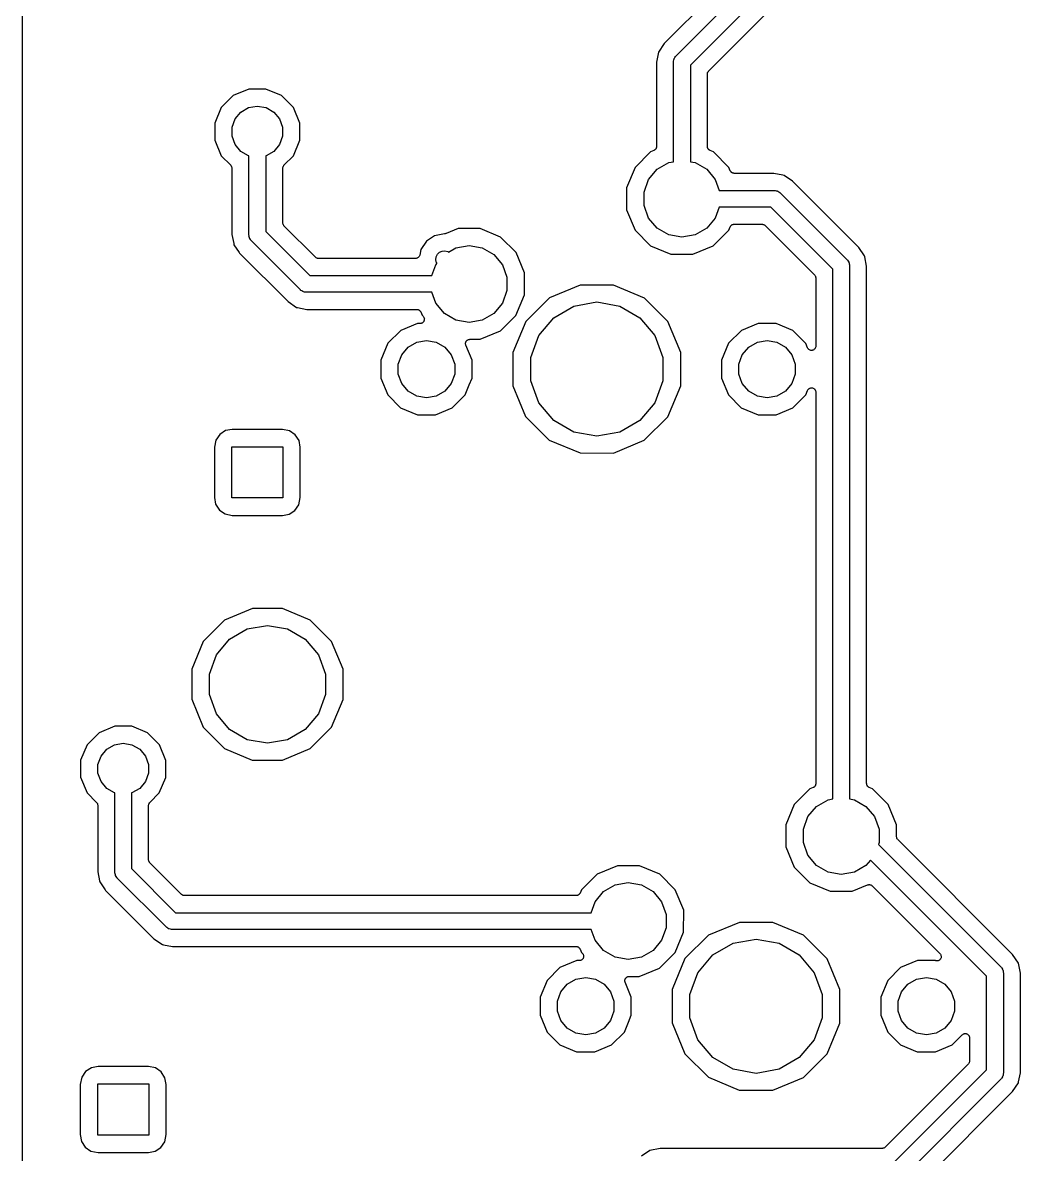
# Model space of a CAD drawing. Extents: x 30 to 169, y -146 to -30.
# Drawn here: x 30 to 59.76, y -121.42 to -87.67 of the extents above; entities that cross this region are included whole.
import ezdxf

# ---------------------------------------------------------------- set-up
doc = ezdxf.new("R2010")
doc.units = 0
doc.header["$MEASUREMENT"] = 0
doc.layers.add('BLACK', color=7, linetype='CONTINUOUS')

msp = doc.modelspace()

# ---------------------------------------------------------------- linework, layer by layer
at = {"layer": 'Black'}
for p, q in [((30, -91.1967), (30, -81.318)), ((51.2048, -86.2232), (49.1379, -88.2902)), ((49.4882, -88.6582), (51.75, -86.3964)), ((52.1768, -86.6768), (49.915, -88.9386)), ((50.4602, -89.1118), (52.5271, -87.0448)), ((49.1379, -88.2902), (48.967, -88.5459)), ((48.967, -88.5459), (48.907, -88.8475)), ((49.4244, -88.7817), (49.4301, -88.7495)), ((49.4301, -88.7495), (49.4356, -88.74)), ((49.4356, -88.74), (49.4384, -88.7293)), ((49.4384, -88.7293), (49.4572, -88.7026)), ((49.4572, -88.7026), (49.4735, -88.6743)), ((49.4735, -88.6743), (49.4819, -88.6672)), ((49.4819, -88.6672), (49.4882, -88.6582)), ((48.907, -88.8475), (48.907, -91.3619)), ((49.415, -88.835), (49.4169, -88.8242)), ((49.415, -91.8167), (49.415, -88.835)), ((49.416, -88.8132), (49.4244, -88.7817)), ((49.4169, -88.8242), (49.416, -88.8132)), ((49.915, -88.9386), (49.915, -91.8167)), ((50.423, -89.2016), (50.424, -89.1961)), ((50.423, -91.1967), (50.423, -89.2016)), ((50.4235, -89.1905), (50.4278, -89.1745)), ((50.424, -89.1961), (50.4235, -89.1905)), ((50.4278, -89.1745), (50.4307, -89.1581)), ((50.4307, -89.1581), (50.4335, -89.1533)), ((50.4335, -89.1533), (50.4349, -89.1479)), ((50.4349, -89.1479), (50.4444, -89.1343)), ((50.4444, -89.1343), (50.4527, -89.1199)), ((50.4527, -89.1199), (50.457, -89.1164)), ((50.457, -89.1164), (50.4602, -89.1118)), ((36.7485, -89.6498), (36.2815, -89.8427)), ((37.2537, -89.6502), (36.7485, -89.6498)), ((37.7203, -89.844), (37.2537, -89.6502)), ((36.2815, -89.8427), (35.924, -90.1997)), ((38.0773, -90.2015), (37.7203, -89.844)), ((35.924, -90.1997), (35.7302, -90.6663)), ((36.3376, -90.5375), (36.5083, -90.334)), ((36.5083, -90.334), (36.7384, -90.2012)), ((36.7384, -90.2012), (37, -90.1551)), ((37, -90.1551), (37.2616, -90.2012)), ((37.2616, -90.2012), (37.4917, -90.334)), ((37.4917, -90.334), (37.6624, -90.5375)), ((38.2702, -90.6685), (38.0773, -90.2015)), ((35.7302, -90.6663), (35.7298, -91.1715)), ((36.2467, -90.7872), (36.3376, -90.5375)), ((36.2467, -91.0528), (36.2467, -90.7872)), ((37.6624, -90.5375), (37.7533, -90.7872)), ((37.7533, -90.7872), (37.7533, -91.0528)), ((38.2698, -91.1737), (38.2702, -90.6685)), ((36.3376, -91.3025), (36.2467, -91.0528)), ((37.7533, -91.0528), (37.6624, -91.3025)), ((30, -100.318), (30, -91.1967)), ((35.7298, -91.1715), (35.9227, -91.6385)), ((36.5083, -91.506), (36.3376, -91.3025)), ((37.6624, -91.3025), (37.4917, -91.506)), ((38.076, -91.6403), (38.2698, -91.1737)), ((48.8657, -91.4556), (48.8541, -91.463)), ((48.8708, -91.4489), (48.8657, -91.4556)), ((48.8773, -91.4435), (48.8708, -91.4489)), ((48.8842, -91.4316), (48.8773, -91.4435)), ((48.8926, -91.4206), (48.8842, -91.4316)), ((48.8951, -91.4126), (48.8926, -91.4206)), ((48.8993, -91.4053), (48.8951, -91.4126)), ((48.9017, -91.3917), (48.8993, -91.4053)), ((48.9059, -91.3786), (48.9017, -91.3917)), ((48.907, -91.3619), (48.9055, -91.3702)), ((48.9055, -91.3702), (48.9059, -91.3786)), ((50.423, -91.3623), (50.423, -91.1967)), ((50.4244, -91.3705), (50.423, -91.3623)), ((50.4241, -91.3788), (50.4244, -91.3705)), ((50.4282, -91.392), (50.4241, -91.3788)), ((50.4307, -91.4057), (50.4282, -91.392)), ((50.4348, -91.4129), (50.4307, -91.4057)), ((50.4373, -91.4208), (50.4348, -91.4129)), ((50.4458, -91.4319), (50.4373, -91.4208)), ((50.4527, -91.4439), (50.4458, -91.4319)), ((50.4591, -91.4493), (50.4527, -91.4439)), ((50.4641, -91.4559), (50.4591, -91.4493)), ((50.4758, -91.4633), (50.4641, -91.4559)), ((35.9227, -91.6385), (36.2049, -91.9211)), ((36.7384, -91.6388), (36.5083, -91.506)), ((36.75, -91.6408), (36.7384, -91.6388)), ((36.75, -94), (36.75, -91.6408)), ((37.2616, -91.6388), (37.25, -91.6408)), ((37.25, -91.6408), (37.25, -93.8964)), ((37.4917, -91.506), (37.2616, -91.6388)), ((37.7953, -91.9206), (38.076, -91.6403)), ((48.731, -91.5195), (48.2662, -91.9836)), ((48.8285, -91.4793), (48.731, -91.5195)), ((48.8356, -91.4747), (48.8285, -91.4793)), ((48.8435, -91.4719), (48.8356, -91.4747)), ((48.8541, -91.463), (48.8435, -91.4719)), ((50.4865, -91.4723), (50.4758, -91.4633)), ((50.4943, -91.4751), (50.4865, -91.4723)), ((50.5013, -91.4796), (50.4943, -91.4751)), ((50.6014, -91.5212), (50.5013, -91.4796)), ((51.0655, -91.986), (50.6014, -91.5212)), ((36.2049, -91.9211), (36.2081, -91.9256)), ((36.2081, -91.9256), (36.2123, -91.9292)), ((36.2123, -91.9292), (36.2206, -91.9436)), ((36.2206, -91.9436), (36.2301, -91.9573)), ((36.2301, -91.9573), (36.2316, -91.9626)), ((36.2316, -91.9626), (36.2343, -91.9674)), ((36.2343, -91.9674), (36.2372, -91.9838)), ((36.2372, -91.9838), (36.2415, -91.9999)), ((36.2415, -91.9999), (36.241, -92.0054)), ((36.241, -92.0054), (36.242, -92.0108)), ((36.242, -92.0108), (36.242, -93.9875)), ((37.758, -92.0105), (37.759, -92.0049)), ((37.758, -93.6334), (37.758, -92.0105)), ((37.7585, -91.9993), (37.7628, -91.9833)), ((37.759, -92.0049), (37.7585, -91.9993)), ((37.7628, -91.9833), (37.7657, -91.967)), ((37.7657, -91.967), (37.7685, -91.9622)), ((37.7685, -91.9622), (37.7699, -91.9567)), ((37.7699, -91.9567), (37.7794, -91.9432)), ((37.7794, -91.9432), (37.7877, -91.9288)), ((37.7877, -91.9288), (37.792, -91.9252)), ((37.792, -91.9252), (37.7953, -91.9206)), ((48.2662, -91.9836), (48.0143, -92.5902)), ((48.6714, -92.3463), (48.9275, -92.0411)), ((48.9275, -92.0411), (49.2726, -91.8418)), ((49.2726, -91.8418), (49.415, -91.8167)), ((49.915, -91.8167), (50.0574, -91.8418)), ((50.0574, -91.8418), (50.4025, -92.0411)), ((50.4025, -92.0411), (50.6586, -92.3463)), ((51.1057, -92.0835), (51.0655, -91.986)), ((51.1103, -92.0906), (51.1057, -92.0835)), ((51.1131, -92.0985), (51.1103, -92.0906)), ((51.122, -92.1091), (51.1131, -92.0985)), ((51.1294, -92.1207), (51.122, -92.1091)), ((51.1361, -92.1258), (51.1294, -92.1207)), ((51.1415, -92.1323), (51.1361, -92.1258)), ((51.1534, -92.1392), (51.1415, -92.1323)), ((48.5351, -92.7208), (48.6714, -92.3463)), ((50.6586, -92.3463), (50.7765, -92.67)), ((51.1644, -92.1476), (51.1534, -92.1392)), ((51.1724, -92.1501), (51.1644, -92.1476)), ((51.1797, -92.1543), (51.1724, -92.1501)), ((51.1933, -92.1567), (51.1797, -92.1543)), ((51.2064, -92.1609), (51.1933, -92.1567)), ((51.2148, -92.1605), (51.2064, -92.1609)), ((51.2231, -92.162), (51.2148, -92.1605)), ((52.4075, -92.162), (51.2231, -92.162)), ((52.6777, -92.2157), (52.4075, -92.162)), ((52.7091, -92.222), (52.6777, -92.2157)), ((52.6777, -92.2157), (52.6777, -92.2157)), ((52.9648, -92.3929), (52.7091, -92.222)), ((54.9421, -94.3702), (52.9648, -92.3929)), ((48.0143, -92.5902), (48.0137, -93.247)), ((48.5351, -93.1192), (48.5351, -92.7208)), ((50.7765, -92.67), (52.42, -92.67)), ((52.42, -92.67), (52.4308, -92.6719)), ((52.4308, -92.6719), (52.4418, -92.671)), ((52.4418, -92.671), (52.4733, -92.6794)), ((52.4733, -92.6794), (52.5055, -92.6851)), ((52.5055, -92.6851), (52.515, -92.6906)), ((52.515, -92.6906), (52.5257, -92.6934)), ((52.5257, -92.6934), (52.5524, -92.7122)), ((52.5524, -92.7122), (52.5807, -92.7285)), ((52.5807, -92.7285), (52.5878, -92.7369)), ((52.5878, -92.7369), (52.5968, -92.7432)), ((52.5968, -92.7432), (54.5918, -94.7382)), ((48.6714, -93.4937), (48.5351, -93.1192)), ((48.0137, -93.247), (48.2645, -93.854)), ((50.7765, -93.17), (50.6586, -93.4937)), ((52.3164, -93.17), (50.7765, -93.17)), ((54.165, -95.0186), (52.3164, -93.17)), ((37.759, -93.6389), (37.758, -93.6334)), ((37.7585, -93.6445), (37.759, -93.6389)), ((37.7628, -93.6605), (37.7585, -93.6445)), ((37.7657, -93.6769), (37.7628, -93.6605)), ((37.7685, -93.6817), (37.7657, -93.6769)), ((37.7699, -93.6871), (37.7685, -93.6817)), ((37.7794, -93.7007), (37.7699, -93.6871)), ((37.7877, -93.7151), (37.7794, -93.7007)), ((37.792, -93.7186), (37.7877, -93.7151)), ((37.7952, -93.7232), (37.792, -93.7186)), ((38.7368, -94.6648), (37.7952, -93.7232)), ((42.988, -93.8087), (42.6349, -93.9546)), ((43.6448, -93.8093), (42.988, -93.8087)), ((44.2514, -94.0612), (43.6448, -93.8093)), ((48.9275, -93.7989), (48.6714, -93.4937)), ((49.2726, -93.9982), (48.9275, -93.7989)), ((50.4025, -93.7989), (50.0574, -93.9982)), ((50.6586, -93.4937), (50.4025, -93.7989)), ((51.0638, -93.8564), (51.1054, -93.7563)), ((51.1054, -93.7563), (51.1099, -93.7493)), ((51.1099, -93.7493), (51.1127, -93.7415)), ((51.1127, -93.7415), (51.1217, -93.7308)), ((51.1217, -93.7308), (51.1291, -93.7191)), ((51.1291, -93.7191), (51.1357, -93.7141)), ((51.1357, -93.7141), (51.1411, -93.7077)), ((51.1411, -93.7077), (51.1531, -93.7008)), ((51.1531, -93.7008), (51.1642, -93.6923)), ((51.1642, -93.6923), (51.1721, -93.6898)), ((51.1721, -93.6898), (51.1793, -93.6857)), ((51.1793, -93.6857), (51.193, -93.6832)), ((51.193, -93.6832), (51.2062, -93.6791)), ((51.2062, -93.6791), (51.2145, -93.6794)), ((51.2145, -93.6794), (51.2227, -93.678)), ((51.2227, -93.678), (52.0534, -93.678)), ((52.0534, -93.678), (52.0589, -93.679)), ((52.0589, -93.679), (52.0645, -93.6785)), ((52.0645, -93.6785), (52.0805, -93.6828)), ((52.0805, -93.6828), (52.0969, -93.6857)), ((52.0969, -93.6857), (52.1017, -93.6885)), ((52.1017, -93.6885), (52.1071, -93.6899)), ((52.1071, -93.6899), (52.1207, -93.6994)), ((52.1207, -93.6994), (52.1351, -93.7077)), ((52.1351, -93.7077), (52.1386, -93.712)), ((52.1386, -93.712), (52.1432, -93.7152)), ((52.1432, -93.7152), (53.6198, -95.1918)), ((36.242, -93.9875), (36.2957, -94.2577)), ((36.7519, -94.0108), (36.75, -94)), ((36.751, -94.0218), (36.7519, -94.0108)), ((36.7594, -94.0533), (36.751, -94.0218)), ((36.7651, -94.0855), (36.7594, -94.0533)), ((36.7706, -94.095), (36.7651, -94.0855)), ((36.7734, -94.1057), (36.7706, -94.095)), ((36.7922, -94.1324), (36.7734, -94.1057)), ((36.8085, -94.1607), (36.7922, -94.1324)), ((36.8169, -94.1678), (36.8085, -94.1607)), ((37.25, -93.8964), (38.5636, -95.21)), ((42.2859, -94.022), (42.0408, -94.1858)), ((42.5827, -93.9629), (42.2859, -94.022)), ((42.5918, -93.9641), (42.5827, -93.9629)), ((42.5987, -93.9626), (42.5918, -93.9641)), ((42.6057, -93.9628), (42.5987, -93.9626)), ((42.6201, -93.9579), (42.6057, -93.9628)), ((42.6349, -93.9546), (42.6201, -93.9579)), ((44.7155, -94.526), (44.2514, -94.0612)), ((48.2645, -93.854), (48.7286, -94.3188)), ((49.665, -94.0674), (49.2726, -93.9982)), ((50.0574, -93.9982), (49.665, -94.0674)), ((50.599, -94.3205), (51.0638, -93.8564)), ((36.2957, -94.2577), (36.2957, -94.2577)), ((36.2957, -94.2577), (36.302, -94.2891)), ((36.302, -94.2891), (36.4587, -94.5237)), ((36.8232, -94.1768), (36.8169, -94.1678)), ((38.2832, -95.6368), (36.8232, -94.1768)), ((41.877, -94.4309), (41.8434, -94.5998)), ((42.0408, -94.1858), (41.877, -94.4309)), ((42.4316, -94.5152), (42.5103, -94.4785)), ((42.5103, -94.4785), (42.5968, -94.471)), ((42.5968, -94.471), (42.6807, -94.4934)), ((42.6807, -94.4934), (42.7026, -94.5088)), ((42.7026, -94.5088), (42.9226, -94.3818)), ((42.9226, -94.3818), (43.315, -94.3126)), ((43.315, -94.3126), (43.7074, -94.3818)), ((43.7074, -94.3818), (44.0525, -94.5811)), ((48.7286, -94.3188), (49.3352, -94.5707)), ((49.992, -94.5713), (50.599, -94.3205)), ((55.113, -94.6259), (54.9421, -94.3702)), ((36.4587, -94.5237), (36.4729, -94.5448)), ((36.4729, -94.5448), (37.9152, -95.9871)), ((38.7414, -94.668), (38.7368, -94.6648)), ((38.7449, -94.6723), (38.7414, -94.668)), ((38.7593, -94.6806), (38.7449, -94.6723)), ((38.7729, -94.6901), (38.7593, -94.6806)), ((38.7783, -94.6915), (38.7729, -94.6901)), ((38.7831, -94.6943), (38.7783, -94.6915)), ((38.7995, -94.6972), (38.7831, -94.6943)), ((38.8155, -94.7015), (38.7995, -94.6972)), ((38.8211, -94.701), (38.8155, -94.7015)), ((38.8266, -94.702), (38.8211, -94.701)), ((41.7188, -94.702), (38.8266, -94.702)), ((41.7392, -94.6984), (41.7188, -94.702)), ((41.7597, -94.6953), (41.7392, -94.6984)), ((41.7609, -94.6946), (41.7597, -94.6953)), ((41.7623, -94.6943), (41.7609, -94.6946)), ((41.7802, -94.684), (41.7623, -94.6943)), ((41.7983, -94.674), (41.7802, -94.684)), ((41.7993, -94.673), (41.7983, -94.674)), ((41.8005, -94.6723), (41.7993, -94.673)), ((41.8138, -94.6564), (41.8005, -94.6723)), ((41.8274, -94.6409), (41.8138, -94.6564)), ((41.8279, -94.6396), (41.8274, -94.6409)), ((41.8288, -94.6385), (41.8279, -94.6396)), ((41.8359, -94.6191), (41.8288, -94.6385)), ((41.8434, -94.5998), (41.8359, -94.6191)), ((42.326, -94.7418), (42.3335, -94.6553)), ((42.3484, -94.8257), (42.326, -94.7418)), ((42.3335, -94.6553), (42.3702, -94.5766)), ((42.3593, -94.8411), (42.3484, -94.8257)), ((42.3702, -94.5766), (42.4316, -94.5152)), ((44.0525, -94.5811), (44.3086, -94.8863)), ((44.9663, -95.133), (44.7155, -94.526)), ((49.3352, -94.5707), (49.992, -94.5713)), ((54.5918, -94.7382), (54.5981, -94.7472)), ((54.5981, -94.7472), (54.6065, -94.7543)), ((54.6065, -94.7543), (54.6228, -94.7826)), ((54.6228, -94.7826), (54.6416, -94.8093)), ((54.6416, -94.8093), (54.6444, -94.82)), ((54.6444, -94.82), (54.6499, -94.8295)), ((54.6499, -94.8295), (54.6556, -94.8617)), ((55.1179, -94.6506), (55.113, -94.6259)), ((55.173, -94.9275), (55.1179, -94.6506)), ((55.1179, -94.6506), (55.1179, -94.6506)), ((42.2035, -95.21), (42.3214, -94.8863)), ((42.3214, -94.8863), (42.3593, -94.8411)), ((44.3086, -94.8863), (44.4449, -95.2608)), ((44.9657, -95.7898), (44.9663, -95.133)), ((54.165, -110.817), (54.165, -95.0186)), ((54.6556, -94.8617), (54.664, -94.8932)), ((54.664, -94.8932), (54.6631, -94.9042)), ((54.6631, -94.9042), (54.665, -94.915)), ((54.665, -94.915), (54.665, -110.817)), ((55.173, -100.318), (55.173, -94.9275)), ((38.5636, -95.21), (42.2035, -95.21)), ((44.4449, -95.2608), (44.4449, -95.6592)), ((46.6295, -95.4977), (45.7096, -95.8778)), ((47.6248, -95.4985), (46.6295, -95.4977)), ((48.5441, -95.8802), (47.6248, -95.4985)), ((53.6198, -95.1918), (53.623, -95.1964)), ((53.623, -95.1964), (53.6273, -95.1999)), ((53.6273, -95.1999), (53.6356, -95.2143)), ((53.6356, -95.2143), (53.6451, -95.2279)), ((53.6451, -95.2279), (53.6465, -95.2333)), ((53.6465, -95.2333), (53.6493, -95.2381)), ((53.6493, -95.2381), (53.6522, -95.2545)), ((53.6522, -95.2545), (53.6565, -95.2705)), ((53.6565, -95.2705), (53.656, -95.2761)), ((53.656, -95.2761), (53.657, -95.2816)), ((53.657, -95.2816), (53.657, -97.3157)), ((38.2922, -95.6431), (38.2832, -95.6368)), ((38.2993, -95.6515), (38.2922, -95.6431)), ((38.3276, -95.6678), (38.2993, -95.6515)), ((38.3543, -95.6866), (38.3276, -95.6678)), ((38.365, -95.6894), (38.3543, -95.6866)), ((38.3745, -95.6949), (38.365, -95.6894)), ((38.4067, -95.7006), (38.3745, -95.6949)), ((38.4382, -95.709), (38.4067, -95.7006)), ((38.4492, -95.7081), (38.4382, -95.709)), ((38.46, -95.71), (38.4492, -95.7081)), ((42.2035, -95.71), (38.46, -95.71)), ((42.3214, -96.0337), (42.2035, -95.71)), ((44.4449, -95.6592), (44.3086, -96.0337)), ((44.7138, -96.3964), (44.9657, -95.7898)), ((37.9152, -95.9871), (38.1709, -96.158)), ((38.1709, -96.158), (38.2023, -96.1642)), ((38.2023, -96.1642), (38.2023, -96.1642)), ((38.2023, -96.1642), (38.4725, -96.218)), ((42.5775, -96.3389), (42.3214, -96.0337)), ((44.3086, -96.0337), (44.0525, -96.3389)), ((45.7096, -95.8778), (45.0052, -96.5809)), ((45.8384, -96.4667), (46.4404, -96.1192)), ((46.4404, -96.1192), (47.125, -95.9985)), ((47.125, -95.9985), (47.8096, -96.1192)), ((47.8096, -96.1192), (48.4115, -96.4667)), ((49.2472, -96.5846), (48.5441, -95.8802)), ((38.4725, -96.218), (41.7569, -96.218)), ((41.7569, -96.218), (41.7652, -96.2195)), ((41.7652, -96.2195), (41.7736, -96.2191)), ((41.7736, -96.2191), (41.7867, -96.2233)), ((41.7867, -96.2233), (41.8003, -96.2257)), ((41.8003, -96.2257), (41.8076, -96.2299)), ((41.8076, -96.2299), (41.8156, -96.2324)), ((41.8156, -96.2324), (41.8266, -96.2408)), ((41.8266, -96.2408), (41.8385, -96.2477)), ((41.8385, -96.2477), (41.8439, -96.2542)), ((41.8439, -96.2542), (41.8506, -96.2593)), ((41.8506, -96.2593), (41.858, -96.2709)), ((41.858, -96.2709), (41.8669, -96.2815)), ((41.8669, -96.2815), (41.8697, -96.2894)), ((41.8697, -96.2894), (41.8743, -96.2965)), ((41.8743, -96.2965), (41.9145, -96.394)), ((41.9145, -96.394), (41.9447, -96.4242)), ((41.9447, -96.4242), (41.9542, -96.4378)), ((41.9542, -96.4378), (41.9649, -96.4505)), ((41.9649, -96.4505), (41.9668, -96.4558)), ((41.9668, -96.4558), (41.97, -96.4604)), ((41.97, -96.4604), (41.9742, -96.4764)), ((41.9742, -96.4764), (41.9799, -96.492)), ((41.9799, -96.492), (41.9799, -96.4976)), ((41.9799, -96.4976), (41.9813, -96.503)), ((41.9813, -96.503), (41.9799, -96.5195)), ((41.9799, -96.5195), (41.9799, -96.5361)), ((42.9226, -96.5382), (42.5775, -96.3389)), ((44.0525, -96.3389), (43.7074, -96.5382)), ((44.249, -96.8605), (44.7138, -96.3964)), ((45.3916, -96.9992), (45.8384, -96.4667)), ((48.4115, -96.4667), (48.8584, -96.9992)), ((41.2763, -96.8473), (40.8937, -97.2292)), ((41.7759, -96.6409), (41.2763, -96.8473)), ((41.8547, -96.6409), (41.7759, -96.6409)), ((41.8711, -96.6381), (41.8547, -96.6409)), ((41.8876, -96.6366), (41.8711, -96.6381)), ((41.8926, -96.6343), (41.8876, -96.6366)), ((41.8981, -96.6333), (41.8926, -96.6343)), ((41.9125, -96.625), (41.8981, -96.6333)), ((41.9276, -96.618), (41.9125, -96.625)), ((41.9315, -96.6141), (41.9276, -96.618)), ((41.9364, -96.6113), (41.9315, -96.6141)), ((41.947, -96.5986), (41.9364, -96.6113)), ((41.9588, -96.5869), (41.947, -96.5986)), ((41.9611, -96.5818), (41.9588, -96.5869)), ((41.9647, -96.5775), (41.9611, -96.5818)), ((41.9704, -96.5619), (41.9647, -96.5775)), ((41.9775, -96.5469), (41.9704, -96.5619)), ((41.9779, -96.5413), (41.9775, -96.5469)), ((41.9799, -96.5361), (41.9779, -96.5413)), ((43.315, -96.6074), (42.9226, -96.5382)), ((43.7074, -96.5382), (43.315, -96.6074)), ((43.642, -97.1113), (44.249, -96.8605)), ((45.0052, -96.5809), (44.6235, -97.5002)), ((49.6273, -97.5045), (49.2472, -96.5846)), ((51.4363, -96.8473), (51.0537, -97.2292)), ((51.9359, -96.6409), (51.4363, -96.8473)), ((52.4765, -96.6413), (51.9359, -96.6409)), ((52.9758, -96.8487), (52.4765, -96.6413)), ((53.3577, -97.2313), (52.9758, -96.8487)), ((41.496, -97.3457), (41.7529, -97.1974)), ((41.7529, -97.1974), (42.045, -97.1458)), ((42.045, -97.1458), (42.3371, -97.1974)), ((42.3371, -97.1974), (42.594, -97.3457)), ((43.2157, -97.208), (43.2168, -97.1997)), ((43.2168, -97.1997), (43.2232, -97.1874)), ((43.2232, -97.1874), (43.228, -97.1744)), ((43.228, -97.1744), (43.2334, -97.168)), ((43.2334, -97.168), (43.2372, -97.1606)), ((43.2372, -97.1606), (43.2474, -97.1513)), ((43.2474, -97.1513), (43.2564, -97.1407)), ((43.2564, -97.1407), (43.2636, -97.1365)), ((43.2636, -97.1365), (43.2698, -97.1308)), ((43.2698, -97.1308), (43.2826, -97.1256)), ((43.2826, -97.1256), (43.2946, -97.1186)), ((43.2946, -97.1186), (43.3028, -97.1172)), ((43.3028, -97.1172), (43.3105, -97.114)), ((43.3105, -97.114), (43.3244, -97.1134)), ((43.3244, -97.1134), (43.338, -97.111)), ((43.338, -97.111), (43.642, -97.1113)), ((45.1539, -97.6524), (45.3916, -96.9992)), ((48.8584, -96.9992), (49.0961, -97.6524)), ((51.656, -97.3457), (51.9129, -97.1974)), ((51.9129, -97.1974), (52.205, -97.1458)), ((52.205, -97.1458), (52.4971, -97.1974)), ((52.4971, -97.1974), (52.754, -97.3457)), ((40.8937, -97.2292), (40.6863, -97.7285)), ((41.3053, -97.5729), (41.496, -97.3457)), ((42.594, -97.3457), (42.7847, -97.5729)), ((43.211, -97.2434), (43.2128, -97.2297)), ((43.2128, -97.2516), (43.211, -97.2434)), ((43.2128, -97.2297), (43.2129, -97.2159)), ((43.2128, -97.26), (43.2128, -97.2516)), ((43.2175, -97.273), (43.2128, -97.26)), ((43.2129, -97.2159), (43.2157, -97.208)), ((43.2205, -97.2865), (43.2175, -97.273)), ((43.4041, -97.7309), (43.2205, -97.2865)), ((44.6235, -97.5002), (44.6227, -98.4955)), ((49.6265, -98.4998), (49.6273, -97.5045)), ((51.0537, -97.2292), (50.8463, -97.7285)), ((51.4653, -97.5729), (51.656, -97.3457)), ((52.754, -97.3457), (52.9447, -97.5729)), ((53.4126, -97.3642), (53.3577, -97.2313)), ((53.423, -97.3805), (53.4126, -97.3642)), ((53.4327, -97.3973), (53.423, -97.3805)), ((53.4348, -97.3991), (53.4327, -97.3973)), ((53.4363, -97.4014), (53.4348, -97.3991)), ((53.4517, -97.4132), (53.4363, -97.4014)), ((53.4665, -97.4257), (53.4517, -97.4132)), ((53.4691, -97.4266), (53.4665, -97.4257)), ((53.4713, -97.4283), (53.4691, -97.4266)), ((53.4897, -97.4341), (53.4713, -97.4283)), ((53.5079, -97.4408), (53.4897, -97.4341)), ((53.5107, -97.4408), (53.5079, -97.4408)), ((53.5133, -97.4416), (53.5107, -97.4408)), ((53.5326, -97.4408), (53.5133, -97.4416)), ((53.5521, -97.4408), (53.5326, -97.4408)), ((53.5546, -97.4398), (53.5521, -97.4408)), ((53.5574, -97.4397), (53.5546, -97.4398)), ((53.5753, -97.4323), (53.5574, -97.4397)), ((53.5935, -97.4257), (53.5753, -97.4323)), ((53.5956, -97.4239), (53.5935, -97.4257)), ((53.5981, -97.4229), (53.5956, -97.4239)), ((53.6124, -97.4098), (53.5981, -97.4229)), ((53.6273, -97.3973), (53.6124, -97.4098)), ((53.6287, -97.395), (53.6273, -97.3973)), ((53.6307, -97.3931), (53.6287, -97.395)), ((53.6396, -97.3759), (53.6307, -97.3931)), ((53.6493, -97.3591), (53.6396, -97.3759)), ((53.6498, -97.3564), (53.6493, -97.3591)), ((53.6511, -97.354), (53.6498, -97.3564)), ((53.6536, -97.3348), (53.6511, -97.354)), ((53.657, -97.3157), (53.6536, -97.3348)), ((40.6863, -97.7285), (40.6859, -98.2691)), ((41.2038, -97.8517), (41.3053, -97.5729)), ((41.2038, -98.1483), (41.2038, -97.8517)), ((42.7847, -97.5729), (42.8862, -97.8517)), ((42.8862, -97.8517), (42.8862, -98.1483)), ((43.4037, -98.2715), (43.4041, -97.7309)), ((45.1539, -98.3476), (45.1539, -97.6524)), ((49.0961, -97.6524), (49.0961, -98.3476)), ((50.8463, -97.7285), (50.8459, -98.2691)), ((51.3638, -97.8517), (51.4653, -97.5729)), ((51.3638, -98.1483), (51.3638, -97.8517)), ((52.9447, -97.5729), (53.0462, -97.8517)), ((53.0462, -97.8517), (53.0462, -98.1483)), ((41.3053, -98.4271), (41.2038, -98.1483)), ((42.8862, -98.1483), (42.7847, -98.4271)), ((51.4653, -98.4271), (51.3638, -98.1483)), ((53.0462, -98.1483), (52.9447, -98.4271)), ((40.6859, -98.2691), (40.8923, -98.7687)), ((41.496, -98.6543), (41.3053, -98.4271)), ((42.7847, -98.4271), (42.594, -98.6543)), ((43.1963, -98.7708), (43.3204, -98.4719)), ((43.3204, -98.4719), (43.4037, -98.2715)), ((44.6227, -98.4955), (45.0028, -99.4154)), ((45.3916, -99.0008), (45.1539, -98.3476)), ((49.0961, -98.3476), (48.8584, -99.0008)), ((49.2448, -99.4191), (49.6265, -98.4998)), ((50.8459, -98.2691), (51.0523, -98.7687)), ((51.656, -98.6543), (51.4653, -98.4271)), ((52.9447, -98.4271), (52.754, -98.6543)), ((40.8923, -98.7687), (41.2742, -99.1513)), ((41.7529, -98.8026), (41.496, -98.6543)), ((42.045, -98.8541), (41.7529, -98.8026)), ((42.3371, -98.8026), (42.045, -98.8541)), ((42.594, -98.6543), (42.3371, -98.8026)), ((42.8137, -99.1527), (43.1963, -98.7708)), ((51.0523, -98.7687), (51.4342, -99.1513)), ((51.9129, -98.8026), (51.656, -98.6543)), ((52.205, -98.8541), (51.9129, -98.8026)), ((52.4971, -98.8026), (52.205, -98.8541)), ((52.754, -98.6543), (52.4971, -98.8026)), ((52.9737, -99.1527), (53.3563, -98.7708)), ((53.3563, -98.7708), (53.4127, -98.635)), ((53.4127, -98.635), (53.4231, -98.6188)), ((53.4231, -98.6188), (53.4327, -98.6021)), ((53.4327, -98.6021), (53.4349, -98.6003)), ((53.4349, -98.6003), (53.4364, -98.5978)), ((53.4364, -98.5978), (53.4517, -98.5861)), ((53.4517, -98.5861), (53.4665, -98.5737)), ((53.4665, -98.5737), (53.4692, -98.5728)), ((53.4692, -98.5728), (53.4715, -98.571)), ((53.4715, -98.571), (53.4898, -98.5652)), ((53.4898, -98.5652), (53.5079, -98.5587)), ((53.5079, -98.5587), (53.5108, -98.5587)), ((53.5108, -98.5587), (53.5135, -98.5578)), ((53.5135, -98.5578), (53.5328, -98.5587)), ((53.5328, -98.5587), (53.5521, -98.5587)), ((53.5521, -98.5587), (53.5547, -98.5596)), ((53.5547, -98.5596), (53.5576, -98.5598)), ((53.5576, -98.5598), (53.5754, -98.5672)), ((53.5754, -98.5672), (53.5935, -98.5737)), ((53.5935, -98.5737), (53.5957, -98.5756)), ((53.5957, -98.5756), (53.5983, -98.5767)), ((53.5983, -98.5767), (53.6125, -98.5897)), ((53.6125, -98.5897), (53.6273, -98.6021)), ((53.6273, -98.6021), (53.6287, -98.6046)), ((53.6287, -98.6046), (53.6308, -98.6065)), ((53.6308, -98.6065), (53.6397, -98.6236)), ((53.6397, -98.6236), (53.6493, -98.6403)), ((53.6493, -98.6403), (53.6498, -98.6431)), ((53.6498, -98.6431), (53.6512, -98.6456)), ((53.6512, -98.6456), (53.6537, -98.6648)), ((53.6537, -98.6648), (53.657, -98.6837)), ((53.657, -98.6837), (53.657, -110.362)), ((41.2742, -99.1513), (41.7735, -99.3587)), ((42.3141, -99.3591), (42.8137, -99.1527)), ((45.8384, -99.5332), (45.3916, -99.0008)), ((48.8584, -99.0008), (48.4115, -99.5332)), ((51.4342, -99.1513), (51.9335, -99.3587)), ((52.4741, -99.3591), (52.9737, -99.1527)), ((41.7735, -99.3587), (42.3141, -99.3591)), ((45.0028, -99.4154), (45.7059, -100.12)), ((46.4404, -99.8808), (45.8384, -99.5332)), ((48.4115, -99.5332), (47.8096, -99.8808)), ((48.5404, -100.122), (49.2448, -99.4191)), ((51.9335, -99.3587), (52.4741, -99.3591)), ((36.0505, -99.8351), (35.8769, -99.9468)), ((36.2498, -99.7976), (36.0505, -99.8351)), ((37.7493, -99.7976), (36.2498, -99.7976)), ((37.9635, -99.8409), (37.7493, -99.7976)), ((38.1332, -99.9569), (37.9635, -99.8409)), ((47.125, -100.002), (46.4404, -99.8808)), ((47.8096, -99.8808), (47.125, -100.002)), ((35.7609, -100.117), (35.7176, -100.331)), ((35.8769, -99.9468), (35.7609, -100.117)), ((38.2449, -100.131), (38.1332, -99.9569)), ((38.2824, -100.33), (38.2449, -100.131)), ((45.7059, -100.12), (46.6252, -100.501)), ((47.6205, -100.502), (48.5404, -100.122)), ((30, -107.872), (30, -100.318)), ((35.7176, -100.331), (35.7176, -101.83)), ((36.238, -101.842), (36.238, -100.318)), ((36.238, -100.318), (37.762, -100.318)), ((37.762, -100.318), (37.762, -101.842)), ((38.2824, -101.829), (38.2824, -100.33)), ((46.6252, -100.501), (47.6205, -100.502)), ((55.173, -107.872), (55.173, -100.318)), ((35.7176, -101.83), (35.7551, -102.029)), ((37.762, -101.842), (36.238, -101.842)), ((38.2391, -102.043), (38.2824, -101.829)), ((35.7551, -102.029), (35.8668, -102.203)), ((35.8668, -102.203), (36.0365, -102.319)), ((37.9495, -102.325), (38.1231, -102.213)), ((38.1231, -102.213), (38.2391, -102.043)), ((36.0365, -102.319), (36.2507, -102.362)), ((36.2507, -102.362), (37.7502, -102.362)), ((37.7502, -102.362), (37.9495, -102.325)), ((36.8528, -105.142), (36.0226, -105.485)), ((37.7511, -105.142), (36.8528, -105.142)), ((38.5807, -105.487), (37.7511, -105.142)), ((36.0226, -105.485), (35.3869, -106.119)), ((39.2154, -106.123), (38.5807, -105.487)), ((36.1708, -106.054), (36.6992, -105.749)), ((36.6992, -105.749), (37.3, -105.643)), ((37.3, -105.643), (37.9008, -105.749)), ((37.9008, -105.749), (38.4292, -106.054)), ((35.3869, -106.119), (35.0424, -106.949)), ((35.7787, -106.522), (36.1708, -106.054)), ((38.4292, -106.054), (38.8213, -106.522)), ((39.5584, -106.953), (39.2154, -106.123)), ((35.57, -107.095), (35.7787, -106.522)), ((38.8213, -106.522), (39.03, -107.095)), ((35.0424, -106.949), (35.0416, -107.847)), ((39.5576, -107.851), (39.5584, -106.953)), ((35.57, -107.705), (35.57, -107.095)), ((39.03, -107.095), (39.03, -107.705)), ((30, -110.197), (30, -107.872)), ((35.0416, -107.847), (35.3846, -108.677)), ((35.7787, -108.278), (35.57, -107.705)), ((39.03, -107.705), (38.8213, -108.278)), ((39.2131, -108.681), (39.5576, -107.851)), ((55.173, -110.197), (55.173, -107.872)), ((36.1708, -108.746), (35.7787, -108.278)), ((38.8213, -108.278), (38.4292, -108.746)), ((32.7485, -108.65), (32.2815, -108.843)), ((33.2537, -108.65), (32.7485, -108.65)), ((33.7203, -108.844), (33.2537, -108.65)), ((32.2815, -108.843), (31.924, -109.2)), ((34.0773, -109.202), (33.7203, -108.844)), ((35.3846, -108.677), (36.0193, -109.313)), ((36.6992, -109.051), (36.1708, -108.746)), ((38.4292, -108.746), (37.9008, -109.051)), ((38.5774, -109.315), (39.2131, -108.681)), ((31.924, -109.2), (31.7302, -109.666)), ((32.3376, -109.538), (32.5083, -109.334)), ((32.5083, -109.334), (32.7384, -109.201)), ((32.7384, -109.201), (33, -109.155)), ((33, -109.155), (33.2616, -109.201)), ((33.2616, -109.201), (33.4917, -109.334)), ((33.4917, -109.334), (33.6624, -109.538)), ((34.2702, -109.668), (34.0773, -109.202)), ((36.0193, -109.313), (36.8489, -109.658)), ((37.3, -109.157), (36.6992, -109.051)), ((37.9008, -109.051), (37.3, -109.157)), ((37.7472, -109.658), (38.5774, -109.315)), ((31.7302, -109.666), (31.7298, -110.172)), ((32.2467, -109.787), (32.3376, -109.538)), ((33.6624, -109.538), (33.7533, -109.787)), ((34.2698, -110.174), (34.2702, -109.668)), ((36.8489, -109.658), (37.7472, -109.658)), ((32.2467, -110.053), (32.2467, -109.787)), ((33.7533, -109.787), (33.7533, -110.053)), ((30, -119.318), (30, -110.197)), ((31.7298, -110.172), (31.9227, -110.638)), ((32.3376, -110.302), (32.2467, -110.053)), ((32.5083, -110.506), (32.3376, -110.302)), ((33.6624, -110.302), (33.4917, -110.506)), ((33.7533, -110.053), (33.6624, -110.302)), ((34.076, -110.64), (34.2698, -110.174)), ((53.657, -110.362), (53.6555, -110.37)), ((55.173, -110.362), (55.173, -110.197)), ((55.1744, -110.37), (55.173, -110.362)), ((31.9227, -110.638), (32.2049, -110.921)), ((32.7384, -110.639), (32.5083, -110.506)), ((32.75, -110.641), (32.7384, -110.639)), ((32.75, -113), (32.75, -110.641)), ((33.2616, -110.639), (33.25, -110.641)), ((33.25, -110.641), (33.25, -112.896)), ((33.4917, -110.506), (33.2616, -110.639)), ((33.7953, -110.921), (34.076, -110.64)), ((53.481, -110.52), (53.0162, -110.984)), ((53.5785, -110.479), (53.481, -110.52)), ((53.5856, -110.475), (53.5785, -110.479)), ((53.5935, -110.472), (53.5856, -110.475)), ((53.6041, -110.463), (53.5935, -110.472)), ((53.6157, -110.456), (53.6041, -110.463)), ((53.6208, -110.449), (53.6157, -110.456)), ((53.6273, -110.444), (53.6208, -110.449)), ((53.6342, -110.432), (53.6273, -110.444)), ((53.6426, -110.421), (53.6342, -110.432)), ((53.6451, -110.413), (53.6426, -110.421)), ((53.6493, -110.405), (53.6451, -110.413)), ((53.6517, -110.392), (53.6493, -110.405)), ((53.6559, -110.379), (53.6517, -110.392)), ((53.6555, -110.37), (53.6559, -110.379)), ((55.1741, -110.379), (55.1744, -110.37)), ((55.1782, -110.392), (55.1741, -110.379)), ((55.1807, -110.406), (55.1782, -110.392)), ((55.1848, -110.413), (55.1807, -110.406)), ((55.1873, -110.421), (55.1848, -110.413)), ((55.1958, -110.432), (55.1873, -110.421)), ((55.2027, -110.444), (55.1958, -110.432)), ((55.2091, -110.449), (55.2027, -110.444)), ((55.2141, -110.456), (55.2091, -110.449)), ((55.2258, -110.463), (55.2141, -110.456)), ((55.2365, -110.472), (55.2258, -110.463)), ((55.2443, -110.475), (55.2365, -110.472)), ((55.2513, -110.48), (55.2443, -110.475)), ((55.3514, -110.521), (55.2513, -110.48)), ((55.8155, -110.986), (55.3514, -110.521)), ((32.2049, -110.921), (32.2081, -110.926)), ((32.2081, -110.926), (32.2123, -110.929)), ((32.2123, -110.929), (32.2206, -110.944)), ((32.2206, -110.944), (32.2301, -110.957)), ((32.2301, -110.957), (32.2316, -110.963)), ((32.2316, -110.963), (32.2343, -110.967)), ((32.2343, -110.967), (32.2372, -110.984)), ((32.2372, -110.984), (32.2415, -111)), ((32.2415, -111), (32.241, -111.005)), ((32.241, -111.005), (32.242, -111.011)), ((32.242, -111.011), (32.242, -112.987)), ((33.758, -111.01), (33.759, -111.005)), ((33.758, -112.633), (33.758, -111.01)), ((33.7585, -110.999), (33.7628, -110.983)), ((33.759, -111.005), (33.7585, -110.999)), ((33.7628, -110.983), (33.7657, -110.967)), ((33.7657, -110.967), (33.7685, -110.962)), ((33.7685, -110.962), (33.7699, -110.957)), ((33.7699, -110.957), (33.7794, -110.943)), ((33.7794, -110.943), (33.7877, -110.929)), ((33.7877, -110.929), (33.792, -110.925)), ((33.792, -110.925), (33.7953, -110.921)), ((53.0162, -110.984), (52.7643, -111.59)), ((53.6775, -111.041), (54.0226, -110.842)), ((54.0226, -110.842), (54.165, -110.817)), ((54.665, -110.817), (54.8074, -110.842)), ((54.8074, -110.842), (55.1525, -111.041)), ((56.0663, -111.593), (55.8155, -110.986)), ((53.2851, -111.721), (53.4214, -111.346)), ((53.4214, -111.346), (53.6775, -111.041)), ((55.1525, -111.041), (55.4086, -111.346)), ((55.4086, -111.346), (55.5449, -111.721)), ((52.7643, -111.59), (52.7637, -112.247)), ((56.066, -111.941), (56.0663, -111.593)), ((53.2851, -112.119), (53.2851, -111.721)), ((55.5449, -111.721), (55.5449, -112.119)), ((56.067, -111.947), (56.066, -111.941)), ((56.0665, -111.952), (56.067, -111.947)), ((56.0707, -111.968), (56.0665, -111.952)), ((56.0736, -111.985), (56.0707, -111.968)), ((56.0764, -111.99), (56.0736, -111.985)), ((56.0779, -111.995), (56.0764, -111.99)), ((56.0874, -112.009), (56.0779, -111.995)), ((56.0956, -112.023), (56.0874, -112.009)), ((56.0999, -112.027), (56.0956, -112.023)), ((56.1032, -112.031), (56.0999, -112.027)), ((59.5271, -115.455), (56.1032, -112.031)), ((52.7637, -112.247), (53.0145, -112.854)), ((53.4214, -112.494), (53.2851, -112.119)), ((55.5449, -112.119), (55.5257, -112.172)), ((55.5257, -112.172), (59.1768, -115.823)), ((33.759, -112.639), (33.758, -112.633)), ((33.7585, -112.644), (33.759, -112.639)), ((33.7628, -112.661), (33.7585, -112.644)), ((33.7657, -112.677), (33.7628, -112.661)), ((33.7685, -112.682), (33.7657, -112.677)), ((33.7699, -112.687), (33.7685, -112.682)), ((33.7794, -112.701), (33.7699, -112.687)), ((33.7877, -112.715), (33.7794, -112.701)), ((33.792, -112.719), (33.7877, -112.715)), ((33.7952, -112.723), (33.792, -112.719)), ((34.7368, -113.665), (33.7952, -112.723)), ((53.6775, -112.799), (53.4214, -112.494)), ((55.2861, -112.64), (55.1525, -112.799)), ((58.75, -116.104), (55.2861, -112.64)), ((32.242, -112.987), (32.2957, -113.258)), ((32.7519, -113.011), (32.75, -113)), ((32.751, -113.022), (32.7519, -113.011)), ((32.7594, -113.053), (32.751, -113.022)), ((32.7651, -113.086), (32.7594, -113.053)), ((33.25, -112.896), (34.5636, -114.21)), ((47.131, -113.06), (46.6662, -113.524)), ((47.738, -112.809), (47.131, -113.06)), ((48.3948, -112.809), (47.738, -112.809)), ((49.0014, -113.061), (48.3948, -112.809)), ((49.4655, -113.526), (49.0014, -113.061)), ((53.0145, -112.854), (53.4786, -113.319)), ((54.0226, -112.998), (53.6775, -112.799)), ((54.415, -113.067), (54.0226, -112.998)), ((54.8074, -112.998), (54.415, -113.067)), ((55.1525, -112.799), (54.8074, -112.998)), ((32.2957, -113.258), (32.2957, -113.258)), ((32.2957, -113.258), (32.302, -113.289)), ((32.302, -113.289), (32.4587, -113.524)), ((32.7706, -113.095), (32.7651, -113.086)), ((32.7734, -113.106), (32.7706, -113.095)), ((32.7922, -113.132), (32.7734, -113.106)), ((32.8085, -113.161), (32.7922, -113.132)), ((32.8169, -113.168), (32.8085, -113.161)), ((32.8232, -113.177), (32.8169, -113.168)), ((34.2832, -114.637), (32.8232, -113.177)), ((47.3275, -113.581), (47.6726, -113.382)), ((47.6726, -113.382), (48.065, -113.313)), ((48.065, -113.313), (48.4574, -113.382)), ((48.4574, -113.382), (48.8025, -113.581)), ((53.4786, -113.319), (54.0852, -113.571)), ((54.742, -113.571), (55.1995, -113.382)), ((55.1995, -113.382), (55.2076, -113.38)), ((55.2076, -113.38), (55.2152, -113.377)), ((55.2152, -113.377), (55.229, -113.376)), ((55.229, -113.376), (55.2426, -113.373)), ((55.2426, -113.373), (55.2508, -113.374)), ((55.2508, -113.374), (55.2591, -113.373)), ((55.2591, -113.373), (55.2725, -113.377)), ((55.2725, -113.377), (55.2863, -113.379)), ((55.2863, -113.379), (55.2937, -113.382)), ((55.2937, -113.382), (55.3017, -113.384)), ((55.3017, -113.384), (55.3131, -113.392)), ((55.3131, -113.392), (55.3254, -113.399)), ((55.3254, -113.399), (55.331, -113.405)), ((32.4587, -113.524), (32.4729, -113.545)), ((32.4729, -113.545), (33.9152, -114.987)), ((34.7414, -113.668), (34.7368, -113.665)), ((34.7449, -113.672), (34.7414, -113.668)), ((34.7593, -113.681), (34.7449, -113.672)), ((34.7729, -113.69), (34.7593, -113.681)), ((34.7783, -113.692), (34.7729, -113.69)), ((34.7831, -113.694), (34.7783, -113.692)), ((34.7995, -113.697), (34.7831, -113.694)), ((34.8155, -113.702), (34.7995, -113.697)), ((34.8211, -113.701), (34.8155, -113.702)), ((34.8266, -113.702), (34.8211, -113.701)), ((46.5073, -113.702), (34.8266, -113.702)), ((46.5155, -113.701), (46.5073, -113.702)), ((46.5238, -113.701), (46.5155, -113.701)), ((46.537, -113.697), (46.5238, -113.701)), ((46.5507, -113.694), (46.537, -113.697)), ((46.5579, -113.69), (46.5507, -113.694)), ((46.5658, -113.688), (46.5579, -113.69)), ((46.5769, -113.679), (46.5658, -113.688)), ((46.5889, -113.672), (46.5769, -113.679)), ((46.5943, -113.666), (46.5889, -113.672)), ((46.6009, -113.661), (46.5943, -113.666)), ((46.6083, -113.649), (46.6009, -113.661)), ((46.6173, -113.638), (46.6083, -113.649)), ((46.6201, -113.631), (46.6173, -113.638)), ((46.6246, -113.624), (46.6201, -113.631)), ((46.6662, -113.524), (46.6246, -113.624)), ((47.0714, -113.886), (47.3275, -113.581)), ((48.8025, -113.581), (49.0586, -113.886)), ((49.7163, -114.133), (49.4655, -113.526)), ((54.0852, -113.571), (54.742, -113.571)), ((55.331, -113.405), (55.3378, -113.41)), ((55.3378, -113.41), (57.3603, -115.432)), ((46.9535, -114.21), (47.0714, -113.886)), ((49.0586, -113.886), (49.1949, -114.261)), ((34.5636, -114.21), (46.9535, -114.21)), ((49.1949, -114.261), (49.1949, -114.659)), ((49.7157, -114.79), (49.7163, -114.133)), ((34.2922, -114.643), (34.2832, -114.637)), ((34.2993, -114.652), (34.2922, -114.643)), ((34.3276, -114.668), (34.2993, -114.652)), ((34.3543, -114.687), (34.3276, -114.668)), ((34.365, -114.689), (34.3543, -114.687)), ((34.3745, -114.695), (34.365, -114.689)), ((34.4067, -114.701), (34.3745, -114.695)), ((34.4382, -114.709), (34.4067, -114.701)), ((34.4492, -114.708), (34.4382, -114.709)), ((34.46, -114.71), (34.4492, -114.708)), ((46.9535, -114.71), (34.46, -114.71)), ((47.0714, -115.034), (46.9535, -114.71)), ((49.1949, -114.659), (49.0586, -115.034)), ((51.3795, -114.498), (50.4596, -114.878)), ((52.3748, -114.499), (51.3795, -114.498)), ((53.2941, -114.88), (52.3748, -114.499)), ((33.9152, -114.987), (34.1709, -115.158)), ((47.3275, -115.339), (47.0714, -115.034)), ((49.0586, -115.034), (48.8025, -115.339)), ((49.4638, -115.396), (49.7157, -114.79)), ((50.4596, -114.878), (49.7552, -115.581)), ((51.1904, -115.119), (51.875, -114.998)), ((51.875, -114.998), (52.5596, -115.119)), ((53.9972, -115.585), (53.2941, -114.88)), ((34.1709, -115.158), (34.2023, -115.164)), ((34.2023, -115.164), (34.2023, -115.164)), ((34.2023, -115.164), (34.4725, -115.218)), ((34.4725, -115.218), (46.5069, -115.218)), ((46.5069, -115.218), (46.5152, -115.219)), ((46.5152, -115.219), (46.5236, -115.219)), ((46.5236, -115.219), (46.5367, -115.223)), ((46.5367, -115.223), (46.5503, -115.226)), ((46.5503, -115.226), (46.5576, -115.23)), ((46.5576, -115.23), (46.5656, -115.232)), ((46.5656, -115.232), (46.5766, -115.241)), ((46.5766, -115.241), (46.5885, -115.248)), ((46.5885, -115.248), (46.5939, -115.254)), ((46.5939, -115.254), (46.6006, -115.259)), ((46.6006, -115.259), (46.608, -115.271)), ((46.608, -115.271), (46.6169, -115.281)), ((46.6169, -115.281), (46.6197, -115.289)), ((46.6197, -115.289), (46.6243, -115.297)), ((46.6243, -115.297), (46.6645, -115.394)), ((46.6645, -115.394), (46.6947, -115.424)), ((46.6947, -115.424), (46.7042, -115.438)), ((47.6726, -115.538), (47.3275, -115.339)), ((48.8025, -115.339), (48.4574, -115.538)), ((48.999, -115.86), (49.4638, -115.396)), ((50.5884, -115.467), (51.1904, -115.119)), ((52.5596, -115.119), (53.1615, -115.467)), ((46.5259, -115.641), (46.0263, -115.847)), ((46.6047, -115.641), (46.5259, -115.641)), ((46.6211, -115.638), (46.6047, -115.641)), ((46.6376, -115.637), (46.6211, -115.638)), ((46.6426, -115.634), (46.6376, -115.637)), ((46.6481, -115.633), (46.6426, -115.634)), ((46.6625, -115.625), (46.6481, -115.633)), ((46.6776, -115.618), (46.6625, -115.625)), ((46.6815, -115.614), (46.6776, -115.618)), ((46.6864, -115.611), (46.6815, -115.614)), ((46.697, -115.599), (46.6864, -115.611)), ((46.7088, -115.587), (46.697, -115.599)), ((46.7042, -115.438), (46.7149, -115.451)), ((46.7111, -115.582), (46.7088, -115.587)), ((46.7147, -115.578), (46.7111, -115.582)), ((46.7204, -115.562), (46.7147, -115.578)), ((46.7149, -115.451), (46.7168, -115.456)), ((46.7168, -115.456), (46.72, -115.46)), ((46.72, -115.46), (46.7242, -115.476)), ((46.7275, -115.547), (46.7204, -115.562)), ((46.7242, -115.476), (46.7299, -115.492)), ((46.7279, -115.541), (46.7275, -115.547)), ((46.7299, -115.536), (46.7279, -115.541)), ((46.7299, -115.492), (46.7299, -115.498)), ((46.7299, -115.498), (46.7313, -115.503)), ((46.7313, -115.503), (46.7299, -115.519)), ((46.7299, -115.519), (46.7299, -115.536)), ((48.065, -115.607), (47.6726, -115.538)), ((48.4574, -115.538), (48.065, -115.607)), ((49.7552, -115.581), (49.3735, -116.5)), ((50.1416, -115.999), (50.5884, -115.467)), ((53.1615, -115.467), (53.6084, -115.999)), ((54.3773, -116.505), (53.9972, -115.585)), ((56.6859, -115.641), (56.1863, -115.847)), ((57.2305, -115.641), (56.6859, -115.641)), ((57.2407, -115.644), (57.2305, -115.641)), ((57.2595, -115.649), (57.2407, -115.644)), ((57.2622, -115.648), (57.2595, -115.649)), ((57.2649, -115.649), (57.2622, -115.648)), ((57.2841, -115.646), (57.2649, -115.649)), ((57.3034, -115.645), (57.2841, -115.646)), ((57.3059, -115.644), (57.3034, -115.645)), ((57.3086, -115.643), (57.3059, -115.644)), ((57.3258, -115.634), (57.3086, -115.643)), ((57.3434, -115.626), (57.3258, -115.634)), ((57.3453, -115.624), (57.3434, -115.626)), ((57.3478, -115.623), (57.3453, -115.624)), ((57.3609, -115.609), (57.3478, -115.623)), ((57.3603, -115.432), (57.3714, -115.448)), ((57.3746, -115.595), (57.3609, -115.609)), ((57.3714, -115.448), (57.3832, -115.464)), ((57.3757, -115.592), (57.3746, -115.595)), ((57.3776, -115.59), (57.3757, -115.592)), ((57.385, -115.573), (57.3776, -115.59)), ((57.3832, -115.464), (57.3841, -115.466)), ((57.3841, -115.466), (57.3856, -115.468)), ((57.3932, -115.555), (57.385, -115.573)), ((57.3856, -115.468), (57.3906, -115.487)), ((57.3906, -115.487), (57.3965, -115.506)), ((57.3934, -115.552), (57.3932, -115.555)), ((57.3945, -115.55), (57.3934, -115.552)), ((57.3954, -115.53), (57.3945, -115.55)), ((57.397, -115.511), (57.3954, -115.53)), ((57.3965, -115.506), (57.3963, -115.508)), ((57.3963, -115.508), (57.397, -115.511)), ((59.698, -115.711), (59.5271, -115.455)), ((59.758, -116.013), (59.698, -115.711)), ((46.0263, -115.847), (45.6437, -116.229)), ((48.392, -116.111), (48.999, -115.86)), ((49.9039, -116.652), (50.1416, -115.999)), ((53.6084, -115.999), (53.8461, -116.652)), ((56.1863, -115.847), (55.8037, -116.229)), ((59.1768, -115.823), (59.1831, -115.832)), ((59.1831, -115.832), (59.1915, -115.839)), ((59.1915, -115.839), (59.2078, -115.868)), ((59.2078, -115.868), (59.2266, -115.894)), ((59.2266, -115.894), (59.2294, -115.905)), ((59.2294, -115.905), (59.2349, -115.914)), ((59.2349, -115.914), (59.2406, -115.947)), ((59.2406, -115.947), (59.249, -115.978)), ((59.249, -115.978), (59.2481, -115.989)), ((59.2481, -115.989), (59.25, -116)), ((59.25, -116), (59.25, -119)), ((59.758, -118.987), (59.758, -116.013)), ((45.6437, -116.229), (45.4363, -116.729)), ((46.0553, -116.573), (46.246, -116.346)), ((46.246, -116.346), (46.5029, -116.197)), ((46.5029, -116.197), (46.795, -116.146)), ((46.795, -116.146), (47.0871, -116.197)), ((47.0871, -116.197), (47.344, -116.346)), ((47.344, -116.346), (47.5347, -116.573)), ((47.961, -116.243), (47.9628, -116.23)), ((47.9628, -116.252), (47.961, -116.243)), ((47.9628, -116.23), (47.9629, -116.216)), ((47.9628, -116.26), (47.9628, -116.252)), ((47.9675, -116.273), (47.9628, -116.26)), ((47.9629, -116.216), (47.9657, -116.208)), ((47.9657, -116.208), (47.9668, -116.2)), ((47.9668, -116.2), (47.9732, -116.187)), ((47.9705, -116.287), (47.9675, -116.273)), ((48.1541, -116.731), (47.9705, -116.287)), ((47.9732, -116.187), (47.978, -116.174)), ((47.978, -116.174), (47.9834, -116.168)), ((47.9834, -116.168), (47.9872, -116.161)), ((47.9872, -116.161), (47.9974, -116.151)), ((47.9974, -116.151), (48.0064, -116.141)), ((48.0064, -116.141), (48.0136, -116.136)), ((48.0136, -116.136), (48.0198, -116.131)), ((48.0198, -116.131), (48.0326, -116.126)), ((48.0326, -116.126), (48.0446, -116.119)), ((48.0446, -116.119), (48.0528, -116.117)), ((48.0528, -116.117), (48.0605, -116.114)), ((48.0605, -116.114), (48.0744, -116.113)), ((48.0744, -116.113), (48.088, -116.111)), ((48.088, -116.111), (48.392, -116.111)), ((55.8037, -116.229), (55.5963, -116.729)), ((56.2153, -116.573), (56.406, -116.346)), ((56.406, -116.346), (56.6629, -116.197)), ((56.6629, -116.197), (56.955, -116.146)), ((56.955, -116.146), (57.2471, -116.197)), ((57.2471, -116.197), (57.504, -116.346)), ((57.504, -116.346), (57.6947, -116.573)), ((58.75, -118.896), (58.75, -116.104)), ((45.4363, -116.729), (45.4359, -117.269)), ((45.9538, -116.852), (46.0553, -116.573)), ((47.5347, -116.573), (47.6362, -116.852)), ((48.1537, -117.271), (48.1541, -116.731)), ((49.3735, -116.5), (49.3727, -117.495)), ((49.9039, -117.348), (49.9039, -116.652)), ((53.8461, -116.652), (53.8461, -117.348)), ((54.3765, -117.5), (54.3773, -116.505)), ((55.5963, -116.729), (55.5959, -117.269)), ((56.1138, -116.852), (56.2153, -116.573)), ((57.6947, -116.573), (57.7962, -116.852)), ((45.9538, -117.148), (45.9538, -116.852)), ((47.6362, -116.852), (47.6362, -117.148)), ((56.1138, -117.148), (56.1138, -116.852)), ((57.7962, -116.852), (57.7962, -117.148)), ((45.4359, -117.269), (45.6423, -117.769)), ((46.0553, -117.427), (45.9538, -117.148)), ((46.246, -117.654), (46.0553, -117.427)), ((47.5347, -117.427), (47.344, -117.654)), ((47.6362, -117.148), (47.5347, -117.427)), ((48.0704, -117.472), (48.1537, -117.271)), ((50.1416, -118.001), (49.9039, -117.348)), ((53.8461, -117.348), (53.6084, -118.001)), ((55.5959, -117.269), (55.8023, -117.769)), ((56.2153, -117.427), (56.1138, -117.148)), ((56.406, -117.654), (56.2153, -117.427)), ((57.6947, -117.427), (57.504, -117.654)), ((57.7962, -117.148), (57.6947, -117.427)), ((45.6423, -117.769), (46.0242, -118.151)), ((46.5029, -117.803), (46.246, -117.654)), ((47.344, -117.654), (47.0871, -117.803)), ((47.5637, -118.153), (47.9463, -117.771)), ((47.9463, -117.771), (48.0704, -117.472)), ((49.3727, -117.495), (49.7528, -118.415)), ((53.9948, -118.419), (54.3765, -117.5)), ((55.8023, -117.769), (56.1842, -118.151)), ((56.6629, -117.803), (56.406, -117.654)), ((57.504, -117.654), (57.2471, -117.803)), ((46.795, -117.854), (46.5029, -117.803)), ((47.0871, -117.803), (46.795, -117.854)), ((50.5884, -118.533), (50.1416, -118.001)), ((53.6084, -118.001), (53.1615, -118.533)), ((56.955, -117.854), (56.6629, -117.803)), ((57.2471, -117.803), (56.955, -117.854)), ((57.7237, -118.153), (58.0253, -117.852)), ((58.0253, -117.852), (58.0388, -117.842)), ((58.0388, -117.842), (58.0515, -117.832)), ((58.0515, -117.832), (58.0568, -117.83)), ((58.0568, -117.83), (58.0614, -117.826)), ((58.0614, -117.826), (58.0774, -117.822)), ((58.0774, -117.822), (58.0929, -117.817)), ((58.0929, -117.817), (58.0986, -117.817)), ((58.0986, -117.817), (58.104, -117.815)), ((58.104, -117.815), (58.1205, -117.817)), ((58.1205, -117.817), (58.1371, -117.817)), ((58.1371, -117.817), (58.1424, -117.818)), ((58.1424, -117.818), (58.148, -117.819)), ((58.148, -117.819), (58.163, -117.826)), ((58.163, -117.826), (58.1785, -117.832)), ((58.1785, -117.832), (58.1828, -117.835)), ((58.1828, -117.835), (58.1879, -117.838)), ((58.1879, -117.838), (58.1996, -117.849)), ((58.1996, -117.849), (58.2123, -117.86)), ((58.2123, -117.86), (58.2151, -117.865)), ((58.2151, -117.865), (58.2191, -117.869)), ((58.2191, -117.869), (58.2261, -117.884)), ((58.2261, -117.884), (58.2343, -117.898)), ((58.2343, -117.898), (58.2353, -117.904)), ((58.2353, -117.904), (58.2377, -117.909)), ((58.2377, -117.909), (58.2391, -117.925)), ((58.2391, -117.925), (58.242, -117.942)), ((58.242, -117.942), (58.242, -118.633)), ((46.0242, -118.151), (46.5235, -118.359)), ((46.5235, -118.359), (47.0641, -118.359)), ((47.0641, -118.359), (47.5637, -118.153)), ((49.7528, -118.415), (50.4559, -119.12)), ((53.2904, -119.122), (53.9948, -118.419)), ((56.1842, -118.151), (56.6835, -118.359)), ((56.6835, -118.359), (57.2241, -118.359)), ((57.2241, -118.359), (57.7237, -118.153)), ((32.2498, -118.798), (32.0505, -118.835)), ((33.7493, -118.798), (32.2498, -118.798)), ((33.9635, -118.841), (33.7493, -118.798)), ((51.1904, -118.881), (50.5884, -118.533)), ((53.1615, -118.533), (52.5596, -118.881)), ((58.2048, -118.723), (55.7232, -121.205)), ((58.208, -118.719), (58.2048, -118.723)), ((58.2123, -118.715), (58.208, -118.719)), ((58.2206, -118.701), (58.2123, -118.715)), ((58.2301, -118.687), (58.2206, -118.701)), ((58.2315, -118.682), (58.2301, -118.687)), ((58.2343, -118.677), (58.2315, -118.682)), ((58.2372, -118.661), (58.2343, -118.677)), ((58.2415, -118.644), (58.2372, -118.661)), ((58.242, -118.633), (58.241, -118.639)), ((58.241, -118.639), (58.2415, -118.644)), ((31.7609, -119.117), (31.7176, -119.331)), ((31.8769, -118.947), (31.7609, -119.117)), ((32.0505, -118.835), (31.8769, -118.947)), ((34.1332, -118.957), (33.9635, -118.841)), ((34.2449, -119.131), (34.1332, -118.957)), ((34.2824, -119.33), (34.2449, -119.131)), ((50.4559, -119.12), (51.3752, -119.501)), ((51.875, -119.002), (51.1904, -118.881)), ((52.5596, -118.881), (51.875, -119.002)), ((52.3705, -119.502), (53.2904, -119.122)), ((55.8964, -121.75), (58.75, -118.896)), ((59.2078, -119.132), (59.1915, -119.161)), ((59.2266, -119.106), (59.2078, -119.132)), ((59.2294, -119.095), (59.2266, -119.106)), ((59.2349, -119.086), (59.2294, -119.095)), ((59.2406, -119.053), (59.2349, -119.086)), ((59.249, -119.022), (59.2406, -119.053)), ((59.25, -119), (59.2481, -119.011)), ((59.2481, -119.011), (59.249, -119.022)), ((59.7042, -119.258), (59.758, -118.987)), ((30, -129.197), (30, -119.318)), ((31.7176, -119.331), (31.7176, -120.83)), ((32.238, -120.842), (32.238, -119.318)), ((32.238, -119.318), (33.762, -119.318)), ((33.762, -119.318), (33.762, -120.842)), ((34.2824, -120.829), (34.2824, -119.33)), ((59.1768, -119.177), (56.1768, -122.177)), ((59.1831, -119.168), (59.1768, -119.177)), ((59.1915, -119.161), (59.1831, -119.168)), ((59.5271, -119.545), (59.698, -119.289)), ((59.698, -119.289), (59.7042, -119.258)), ((59.7042, -119.258), (59.7042, -119.258)), ((51.3752, -119.501), (52.3705, -119.502)), ((56.5448, -122.527), (59.5271, -119.545)), ((31.7176, -120.83), (31.7551, -121.029)), ((31.7551, -121.029), (31.8668, -121.203)), ((33.762, -120.842), (32.238, -120.842)), ((34.1231, -121.213), (34.2391, -121.043)), ((34.2391, -121.043), (34.2824, -120.829)), ((31.8668, -121.203), (32.0365, -121.319)), ((32.0365, -121.319), (32.2507, -121.362)), ((32.2507, -121.362), (33.7502, -121.362)), ((33.7502, -121.362), (33.9495, -121.325)), ((33.9495, -121.325), (34.1231, -121.213)), ((48.7109, -121.302), (48.4552, -121.473)), ((49.0125, -121.242), (48.7109, -121.302)), ((55.6334, -121.242), (49.0125, -121.242)), ((55.6389, -121.241), (55.6334, -121.242)), ((55.6445, -121.242), (55.6389, -121.241)), ((55.6605, -121.237), (55.6445, -121.242)), ((55.6769, -121.234), (55.6605, -121.237)), ((55.6817, -121.232), (55.6769, -121.234)), ((55.6871, -121.23), (55.6817, -121.232)), ((55.7007, -121.221), (55.6871, -121.23)), ((55.7151, -121.212), (55.7007, -121.221)), ((55.7186, -121.208), (55.7151, -121.212)), ((55.7232, -121.205), (55.7186, -121.208))]:
    msp.add_line(p, q, dxfattribs=at)

doc.saveas('drawing.dxf')
